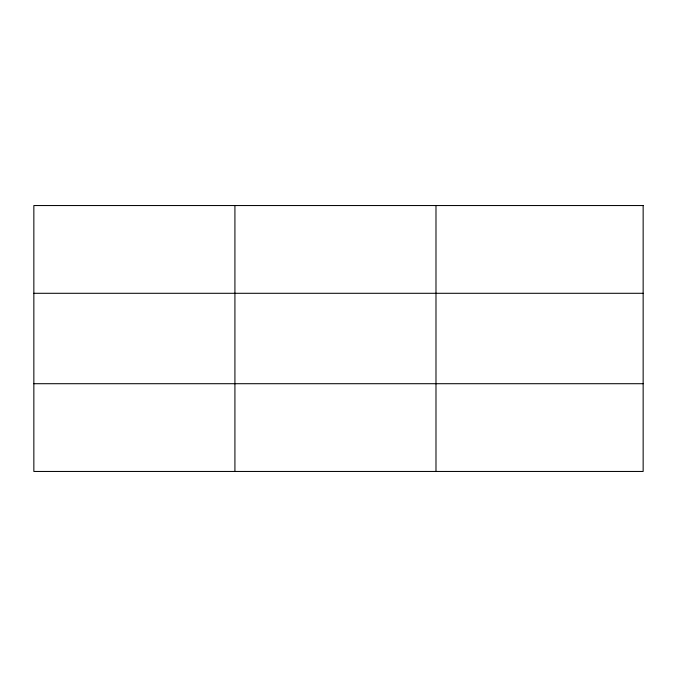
<?xml version="1.0" encoding="UTF-8"?>
<svg xmlns="http://www.w3.org/2000/svg" width="677" height="677" viewBox="0 0 677 677"><rect width="100%" height="100%" fill="white"/><g stroke="black" fill="none" stroke-linecap="round" stroke-linejoin="round"><path stroke-width="1.02" d="M234.919 205.546L234.919 471.454M435.988 205.546L435.988 471.454M33.85 293.293L643.15 293.293M33.85 383.707L643.15 383.707M643.15 205.546L643.15 471.454L33.85 471.454L33.85 205.546L643.15 205.546"/></g></svg>
